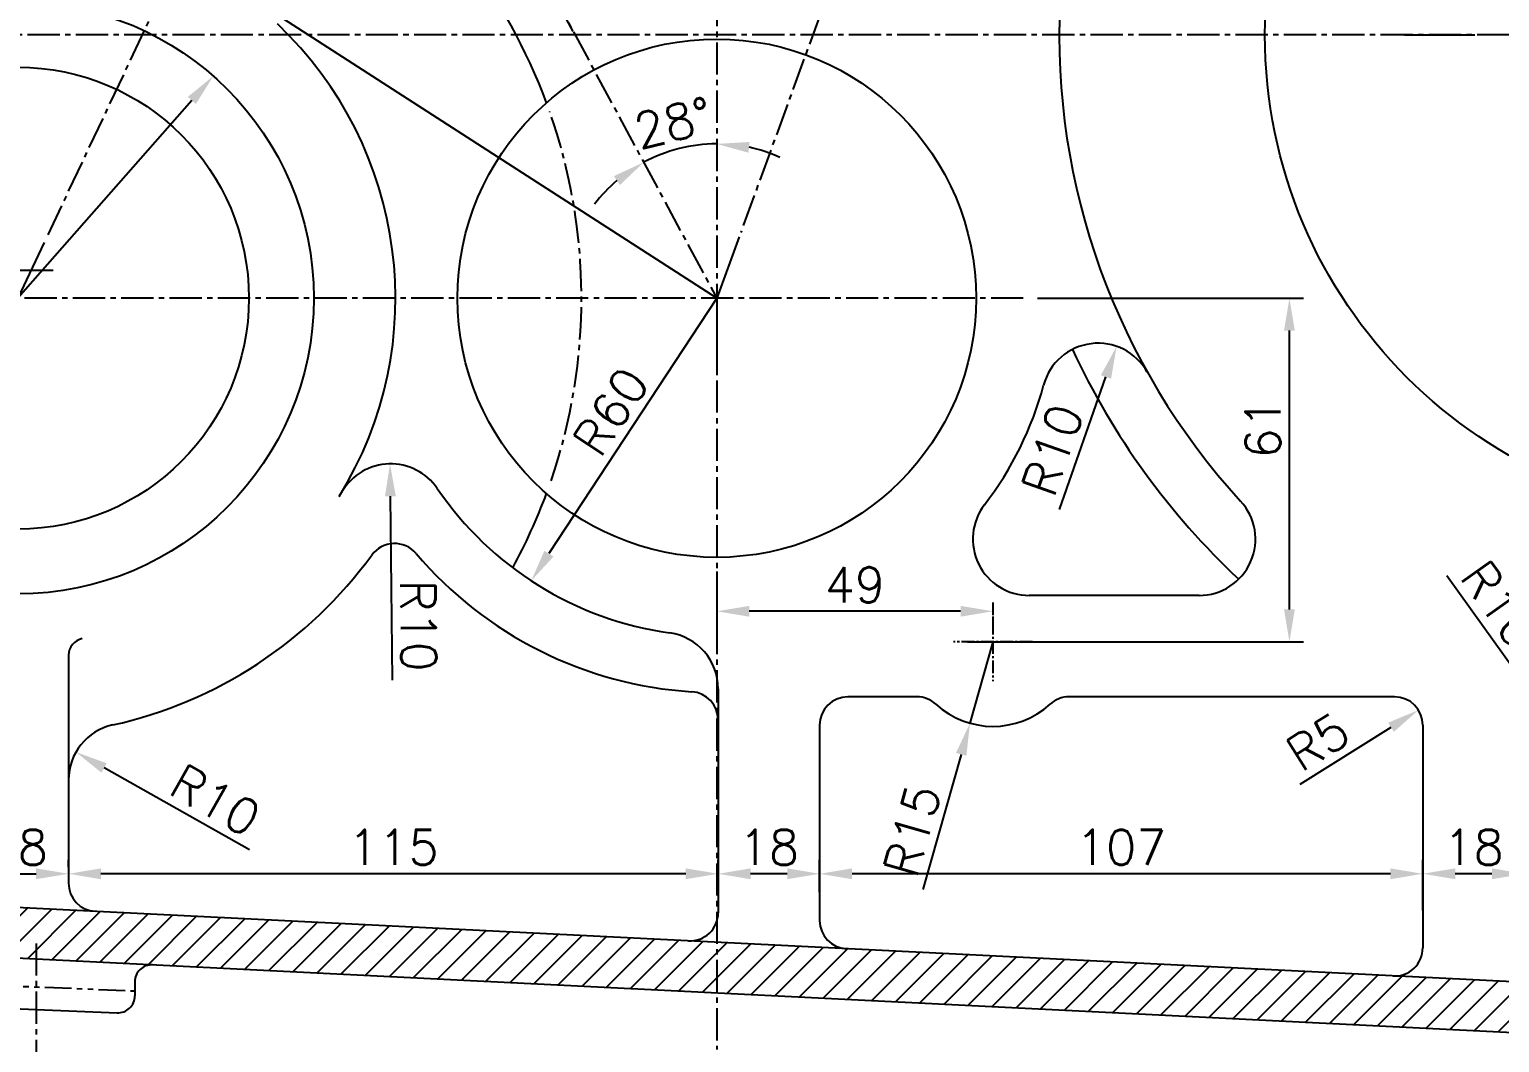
# Model space of a CAD drawing. Header units: millimetres. Extents: x -3508 to 12243, y -3609 to 4092.
# Drawn here: x 4080.6 to 4341.4, y 2613.8 to 2793.7 of the extents above; entities that cross this region are included whole.
import ezdxf

# ---------------------------------------------------------------- set-up
doc = ezdxf.new("R2010")
doc.units = ezdxf.units.MM
doc.header["$LTSCALE"] = 0.3
doc.header["$PDSIZE"] = -50
doc.linetypes.add('CENTER2', pattern=[28.575, 19.05, -3.175, 3.175, -3.175])
doc.linetypes.add('PHANTOM2', pattern=[31.75, 15.875, -3.175, 3.175, -3.175, 3.175, -3.175])
for name, color, linetype in [('center', 1, 'CENTER2'), ('CHAIN ...', 8, 'PHANTOM2'), ('hatch', 6, 'Continuous')]:
    doc.layers.add(name, color=color, linetype=linetype)
doc.styles.add('rs', font='romans.shx')
doc.dimstyles.new('sarab', dxfattribs={"dimscale": 3, "dimtxt": 2.5, "dimasz": 2.3, "dimexe": 1, "dimexo": 1, "dimtad": 1, "dimdec": 3, "dimdsep": 46, "dimtxsty": 'rs', "dimcen": 0, "dimclrd": 1, "dimclre": 1, "dimclrt": 7, "dimadec": 3, "dimazin": 2, "dimtfac": 1, "dimtdec": 3, "dimtmove": 0, "dimatfit": 3, "dimfxl": 0, "dimarcsym": 0})

# ---------------------------------------------------------------- blocks, each defined once
blk = doc.blocks.new('*D432')
at = {"color": 1, "lineweight": -2, "transparency": 16777216}
for p, q in [((3956.52, 2748.45), (3956.52, 2580.63)), ((4565.77, 2628.7), (4565.77, 2580.63)), ((4560.02, 2583.13), (3962.27, 2583.13))]:
    blk.add_line(p, q, dxfattribs=at)
at = {"color": 1, "transparency": 16777216}
for points in [[(3962.27, 2584.09), (3962.27, 2582.17), (3956.52, 2583.13)], [(4560.02, 2584.09), (4560.02, 2582.17), (4565.77, 2583.13)]]:
    blk.add_solid(points, dxfattribs=at)
at = {"layer": 'Defpoints', "color": 0, "transparency": 16777216}
for p in [(3956.52, 2750.95), (4565.77, 2631.2), (3956.52, 2583.13)]:
    blk.add_point(p, dxfattribs=at)
at = {"color": 7, "transparency": 16777216, "insert": (4261.15, 2589.45), "char_height": 6.25, "attachment_point": 5, "style": 'rs'}
blk.add_mtext('(609)', dxfattribs=at)
blk = doc.blocks.new('*D434')
at = {"color": 1, "lineweight": -2, "transparency": 16777216}
for p, q in [((4327.77, 2637.29), (4327.77, 2646.28)), ((4340.02, 2643.78), (4333.52, 2643.78))]:
    blk.add_line(p, q, dxfattribs=at)
at = {"color": 1, "transparency": 16777216}
for points in [[(4333.52, 2644.74), (4333.52, 2642.82), (4327.77, 2643.78)], [(4340.02, 2644.74), (4340.02, 2642.82), (4345.77, 2643.78)]]:
    blk.add_solid(points, dxfattribs=at)
at = {"layer": 'Defpoints', "color": 0, "transparency": 16777216}
for p in [(4327.77, 2643.78), (4345.77, 2643.78), (4327.77, 2634.79)]:
    blk.add_point(p, dxfattribs=at)
at = {"color": 7, "transparency": 16777216, "insert": (4336.77, 2648.47), "char_height": 6.25, "attachment_point": 5, "style": 'rs'}
blk.add_mtext('18', dxfattribs=at)
blk = doc.blocks.new('*D435')
at = {"color": 1, "lineweight": -2, "transparency": 16777216}
for p, q in [((4220.77, 2640.51), (4220.77, 2646.28)), ((4322.02, 2643.78), (4226.52, 2643.78))]:
    blk.add_line(p, q, dxfattribs=at)
at = {"color": 1, "transparency": 16777216}
for points in [[(4226.52, 2644.74), (4226.52, 2642.82), (4220.77, 2643.78)], [(4322.02, 2644.74), (4322.02, 2642.82), (4327.77, 2643.78)]]:
    blk.add_solid(points, dxfattribs=at)
at = {"layer": 'Defpoints', "color": 0, "transparency": 16777216}
for p in [(4220.77, 2643.78), (4327.77, 2643.78), (4220.77, 2638.01)]:
    blk.add_point(p, dxfattribs=at)
at = {"color": 7, "transparency": 16777216, "insert": (4274.27, 2648.47), "char_height": 6.25, "attachment_point": 5, "style": 'rs'}
blk.add_mtext('107', dxfattribs=at)
blk = doc.blocks.new('*D436')
at = {"color": 1, "lineweight": -2, "transparency": 16777216}
for p, q in [((4202.77, 2641.44), (4202.77, 2646.28)), ((4215.02, 2643.78), (4208.52, 2643.78))]:
    blk.add_line(p, q, dxfattribs=at)
at = {"color": 1, "transparency": 16777216}
for points in [[(4208.52, 2644.74), (4208.52, 2642.82), (4202.77, 2643.78)], [(4215.02, 2644.74), (4215.02, 2642.82), (4220.77, 2643.78)]]:
    blk.add_solid(points, dxfattribs=at)
at = {"layer": 'Defpoints', "color": 0, "transparency": 16777216}
for p in [(4202.77, 2643.78), (4220.77, 2643.78), (4202.77, 2638.94)]:
    blk.add_point(p, dxfattribs=at)
at = {"color": 7, "transparency": 16777216, "insert": (4211.77, 2648.47), "char_height": 6.25, "attachment_point": 5, "style": 'rs'}
blk.add_mtext('18', dxfattribs=at)
blk = doc.blocks.new('*D437')
at = {"color": 1, "lineweight": -2, "transparency": 16777216}
for p, q in [((4087.52, 2644.93), (4087.52, 2646.28)), ((4197.02, 2643.78), (4093.27, 2643.78))]:
    blk.add_line(p, q, dxfattribs=at)
at = {"color": 1, "transparency": 16777216}
for points in [[(4093.27, 2644.74), (4093.27, 2642.82), (4087.52, 2643.78)], [(4197.02, 2644.74), (4197.02, 2642.82), (4202.77, 2643.78)]]:
    blk.add_solid(points, dxfattribs=at)
at = {"layer": 'Defpoints', "color": 0, "transparency": 16777216}
for p in [(4087.52, 2643.78), (4087.52, 2642.43), (4202.77, 2643.78)]:
    blk.add_point(p, dxfattribs=at)
at = {"color": 7, "transparency": 16777216, "insert": (4145.15, 2648.47), "char_height": 6.25, "attachment_point": 5, "style": 'rs'}
blk.add_mtext('115', dxfattribs=at)
blk = doc.blocks.new('*D799')
at = {"color": 1, "lineweight": -2, "transparency": 16777216}
blk.add_line((4202.52, 2745.95), (4172.75, 2700.6), dxfattribs=at)
at = {"color": 1, "transparency": 16777216}
blk.add_solid([(4171.95, 2701.12), (4173.55, 2700.07), (4169.6, 2695.79)], dxfattribs=at)
at = {"layer": 'Defpoints', "color": 0, "transparency": 16777216}
for p in [(4202.52, 2745.95), (4169.6, 2695.79)]:
    blk.add_point(p, dxfattribs=at)
at = {"color": 7, "transparency": 16777216, "insert": (4183.72, 2725.84), "char_height": 6.25, "attachment_point": 5, "rotation": 56.7187, "style": 'rs'}
blk.add_mtext('R60', dxfattribs=at)
blk = doc.blocks.new('*D800')
at = {"color": 1, "lineweight": -2, "transparency": 16777216}
for p, q in [((4251.52, 2684.95), (4247.44, 2670.51)), ((4245.88, 2664.98), (4239.1, 2640.97))]:
    blk.add_line(p, q, dxfattribs=at)
at = {"color": 1, "transparency": 16777216}
blk.add_solid([(4244.96, 2665.24), (4246.8, 2664.72), (4247.44, 2670.51)], dxfattribs=at)
at = {"layer": 'Defpoints', "color": 0, "transparency": 16777216}
for p in [(4251.52, 2684.95), (4247.44, 2670.51)]:
    blk.add_point(p, dxfattribs=at)
at = {"color": 7, "transparency": 16777216, "insert": (4237.2, 2651.48), "char_height": 6.25, "attachment_point": 5, "rotation": 74.223, "style": 'rs'}
blk.add_mtext('R15', dxfattribs=at)
blk = doc.blocks.new('*D802')
at = {"color": 1, "lineweight": -2, "transparency": 16777216}
for p, q in [((4207.88, 2809.85), (4205.38, 2814.5)), ((4201.5, 2809.58), (4180.8, 2798.44)), ((4177.06, 2793.27), (4174.56, 2797.92))]:
    blk.add_line(p, q, dxfattribs=at)
at = {"color": 1, "transparency": 16777216}
for points in [[(4201.04, 2810.42), (4201.95, 2808.73), (4206.56, 2812.3)], [(4180.35, 2799.29), (4181.26, 2797.6), (4175.74, 2795.72)]]:
    blk.add_solid(points, dxfattribs=at)
at = {"layer": 'Defpoints', "color": 0, "transparency": 16777216}
for p in [(4209.07, 2807.65), (4175.74, 2795.72), (4178.24, 2791.07)]:
    blk.add_point(p, dxfattribs=at)
at = {"color": 7, "transparency": 16777216, "insert": (4193.43, 2810.56), "char_height": 6.25, "attachment_point": 5, "rotation": 28.2841, "style": 'rs'}
blk.add_mtext('35', dxfattribs=at)
blk = doc.blocks.new('*D803')
at = {"color": 1, "lineweight": -2, "transparency": 16777216}
for start, end in [(90, 118.2841), (65.8898, 77.9449), (130.3391, 142.3942)]:
    blk.add_arc((4202.52, 2745.95), 27.38, start, end, dxfattribs=at)
at = {"color": 1, "transparency": 16777216}
for points in [[(4208.14, 2771.77), (4208.34, 2773.68), (4202.52, 2773.33)], [(4184.26, 2767.61), (4185.34, 2766.03), (4189.55, 2770.06)]]:
    blk.add_solid(points, dxfattribs=at)
at = {"layer": 'Defpoints', "color": 0, "transparency": 16777216}
for p in [(4136.47, 2868.7), (4202.52, 2799.93), (4193.67, 2771.86), (4202.52, 2745.95), (4202.52, 2612.58)]:
    blk.add_point(p, dxfattribs=at)
at = {"color": 7, "transparency": 16777216, "insert": (4194.81, 2777.07), "char_height": 6.25, "attachment_point": 5, "rotation": 13.9119, "style": 'rs'}
blk.add_mtext('28%%D', dxfattribs=at)
blk = doc.blocks.new('*D498')
at = {"color": 1, "lineweight": -2, "transparency": 16777216}
blk.add_line((4109.4, 2781.05), (4047.64, 2710.85), dxfattribs=at)
at = {"color": 1, "transparency": 16777216}
for points in [[(4108.68, 2781.68), (4110.12, 2780.42), (4113.2, 2785.37)], [(4046.92, 2711.48), (4048.36, 2710.21), (4043.85, 2706.53)]]:
    blk.add_solid(points, dxfattribs=at)
at = {"layer": 'Defpoints', "color": 0, "transparency": 16777216}
for p in [(4113.2, 2785.37), (4043.85, 2706.53)]:
    blk.add_point(p, dxfattribs=at)
at = {"color": 7, "transparency": 16777216, "insert": (4059.29, 2731.18), "char_height": 6.25, "attachment_point": 5, "rotation": 48.6619, "style": 'rs'}
blk.add_mtext('∅105', dxfattribs=at)
blk = doc.blocks.new('*D504')
at = {"color": 1, "lineweight": -2, "transparency": 16777216}
for p, q in [((4075.27, 2643.78), (4081.77, 2643.78)), ((4069.52, 2641.36), (4069.52, 2641.28))]:
    blk.add_line(p, q, dxfattribs=at)
at = {"color": 1, "transparency": 16777216}
for points in [[(4075.27, 2644.74), (4075.27, 2642.82), (4069.52, 2643.78)], [(4081.77, 2644.74), (4081.77, 2642.82), (4087.52, 2643.78)]]:
    blk.add_solid(points, dxfattribs=at)
at = {"layer": 'Defpoints', "color": 0, "transparency": 16777216}
for p in [(4069.52, 2643.86), (4087.52, 2643.78), (4087.52, 2643.78)]:
    blk.add_point(p, dxfattribs=at)
at = {"color": 7, "transparency": 16777216, "insert": (4078.52, 2648.47), "char_height": 6.25, "attachment_point": 5, "style": 'rs'}
blk.add_mtext('18', dxfattribs=at)
blk = doc.blocks.new('*D571')
at = {"color": 1, "lineweight": -2, "transparency": 16777216}
blk.add_line((4202.52, 2745.95), (4014.93, 2866.99), dxfattribs=at)
at = {"color": 1, "transparency": 16777216}
blk.add_solid([(4015.45, 2867.79), (4014.41, 2866.18), (4010.1, 2870.1)], dxfattribs=at)
at = {"layer": 'Defpoints', "color": 0, "transparency": 16777216}
for p in [(4010.1, 2870.1), (4202.52, 2745.95)]:
    blk.add_point(p, dxfattribs=at)
at = {"color": 7, "transparency": 16777216, "insert": (4049.02, 2850.57), "char_height": 6.25, "attachment_point": 5, "rotation": 327.1692, "style": 'rs'}
blk.add_mtext('R229', dxfattribs=at)
blk = doc.blocks.new('*D600')
at = {"color": 1, "lineweight": -2, "transparency": 16777216}
for p, q in [((4332.05, 2696.71), (4346.59, 2676.44)), ((4355.77, 2663.64), (4349.94, 2671.76))]:
    blk.add_line(p, q, dxfattribs=at)
at = {"color": 1, "transparency": 16777216}
blk.add_solid([(4347.37, 2677), (4345.81, 2675.88), (4349.94, 2671.76)], dxfattribs=at)
at = {"layer": 'Defpoints', "color": 0, "transparency": 16777216}
for p in [(4349.94, 2671.76), (4355.77, 2663.64)]:
    blk.add_point(p, dxfattribs=at)
at = {"color": 7, "transparency": 16777216, "insert": (4341.45, 2691.64), "char_height": 6.25, "attachment_point": 5, "rotation": 305.6528, "style": 'rs'}
blk.add_mtext('R10', dxfattribs=at)
blk = doc.blocks.new('*D601')
at = {"color": 1, "lineweight": -2, "transparency": 16777216}
blk.add_line((4306.04, 2659.71), (4322.14, 2669.79), dxfattribs=at)
at = {"color": 1, "transparency": 16777216}
blk.add_solid([(4321.63, 2670.6), (4322.64, 2668.98), (4327.01, 2672.84)], dxfattribs=at)
at = {"layer": 'Defpoints', "color": 0, "transparency": 16777216}
for p in [(4327.01, 2672.84), (4322.77, 2670.19)]:
    blk.add_point(p, dxfattribs=at)
at = {"color": 7, "transparency": 16777216, "insert": (4309.16, 2667.2), "char_height": 6.25, "attachment_point": 5, "rotation": 32.0417, "style": 'rs'}
blk.add_mtext('R5', dxfattribs=at)
blk = doc.blocks.new('*D602')
at = {"color": 1, "lineweight": -2, "transparency": 16777216}
blk.add_line((4263.35, 2708.41), (4271.57, 2731.96), dxfattribs=at)
at = {"color": 1, "transparency": 16777216}
blk.add_solid([(4270.66, 2732.28), (4272.47, 2731.65), (4273.46, 2737.39)], dxfattribs=at)
at = {"layer": 'Defpoints', "color": 0, "transparency": 16777216}
for p in [(4273.46, 2737.39), (4270.17, 2727.95)]:
    blk.add_point(p, dxfattribs=at)
at = {"color": 7, "transparency": 16777216, "insert": (4262.08, 2719.02), "char_height": 6.25, "attachment_point": 5, "rotation": 70.756, "style": 'rs'}
blk.add_mtext('R10', dxfattribs=at)
blk = doc.blocks.new('*D603')
at = {"color": 1, "lineweight": -2, "transparency": 16777216}
for p, q in [((4202.52, 2697.45), (4202.52, 2687.87)), ((4245.77, 2690.37), (4208.27, 2690.37)), ((4251.52, 2689.45), (4251.52, 2687.87))]:
    blk.add_line(p, q, dxfattribs=at)
at = {"color": 1, "transparency": 16777216}
for points in [[(4208.27, 2691.33), (4208.27, 2689.41), (4202.52, 2690.37)], [(4245.77, 2691.33), (4245.77, 2689.41), (4251.52, 2690.37)]]:
    blk.add_solid(points, dxfattribs=at)
at = {"layer": 'Defpoints', "color": 0, "transparency": 16777216}
for p in [(4202.52, 2699.95), (4251.52, 2691.95), (4202.52, 2690.37)]:
    blk.add_point(p, dxfattribs=at)
at = {"color": 7, "transparency": 16777216, "insert": (4227.02, 2695.06), "char_height": 6.25, "attachment_point": 5, "style": 'rs'}
blk.add_mtext('49', dxfattribs=at)
blk = doc.blocks.new('*D604')
at = {"color": 1, "lineweight": -2, "transparency": 16777216}
for p, q in [((4259.39, 2745.95), (4306.61, 2745.95)), ((4304.11, 2690.7), (4304.11, 2740.2)), ((4247.02, 2684.95), (4306.61, 2684.95))]:
    blk.add_line(p, q, dxfattribs=at)
at = {"color": 1, "transparency": 16777216}
for points in [[(4303.15, 2740.2), (4305.07, 2740.2), (4304.11, 2745.95)], [(4303.15, 2690.7), (4305.07, 2690.7), (4304.11, 2684.95)]]:
    blk.add_solid(points, dxfattribs=at)
at = {"layer": 'Defpoints', "color": 0, "transparency": 16777216}
for p in [(4256.89, 2745.95), (4304.11, 2745.95), (4244.52, 2684.95)]:
    blk.add_point(p, dxfattribs=at)
at = {"color": 7, "transparency": 16777216, "insert": (4299.42, 2722.84), "char_height": 6.25, "attachment_point": 5, "rotation": 90, "style": 'rs'}
blk.add_mtext('61', dxfattribs=at)
blk = doc.blocks.new('*D624')
at = {"color": 1, "lineweight": -2, "transparency": 16777216}
blk.add_line((4024.54, 2763.8), (4031.97, 2786.26), dxfattribs=at)
for start, end in [(161.7028, 167.5), (173.2972, 174.2028)]:
    blk.add_arc((4078.52, 2745.95), 56.85, start, end, dxfattribs=at)
at = {"color": 1, "transparency": 16777216}
for points in [[(4021.11, 2752.74), (4023, 2752.42), (4023.02, 2758.25)], [(4022.92, 2751.64), (4021, 2751.74), (4021.67, 2745.95)]]:
    blk.add_solid(points, dxfattribs=at)
at = {"layer": 'Defpoints', "color": 0, "transparency": 16777216}
for p in [(3997.31, 2763.95), (4021.82, 2750.08), (3995.34, 2745.95), (4078.52, 2745.95), (4256.89, 2745.95)]:
    blk.add_point(p, dxfattribs=at)
at = {"color": 7, "transparency": 16777216, "insert": (4023.81, 2776.5), "char_height": 6.25, "attachment_point": 5, "rotation": 71.7028, "style": 'rs'}
blk.add_mtext('12.5°', dxfattribs=at)
blk = doc.blocks.new('*D408')
at = {"color": 1, "lineweight": -2, "transparency": 16777216}
blk.add_line((4145, 2678.16), (4144.62, 2710.79), dxfattribs=at)
at = {"color": 1, "transparency": 16777216}
blk.add_solid([(4145.58, 2710.8), (4143.66, 2710.78), (4144.55, 2716.54)], dxfattribs=at)
at = {"layer": 'Defpoints', "color": 0, "transparency": 16777216}
for p in [(4144.55, 2716.54), (4144.67, 2706.54)]:
    blk.add_point(p, dxfattribs=at)
at = {"color": 7, "transparency": 16777216, "insert": (4149.58, 2687.81), "char_height": 6.25, "attachment_point": 5, "rotation": 270.6641, "style": 'rs'}
blk.add_mtext('R10', dxfattribs=at)
blk = doc.blocks.new('*D409')
at = {"color": 1, "lineweight": -2, "transparency": 16777216}
blk.add_line((4119.63, 2648.04), (4093.82, 2662.57), dxfattribs=at)
at = {"color": 1, "transparency": 16777216}
blk.add_solid([(4094.29, 2663.4), (4093.35, 2661.73), (4088.81, 2665.39)], dxfattribs=at)
at = {"layer": 'Defpoints', "color": 0, "transparency": 16777216}
for p in [(4088.81, 2665.39), (4097.52, 2660.48)]:
    blk.add_point(p, dxfattribs=at)
at = {"color": 7, "transparency": 16777216, "insert": (4113.56, 2656.83), "char_height": 6.25, "attachment_point": 5, "rotation": 330.6293, "style": 'rs'}
blk.add_mtext('R10', dxfattribs=at)

msp = doc.modelspace()

# ---------------------------------------------------------------- hatches: boundary and pattern name
at = {"layer": 'hatch'}
h = msp.add_hatch(dxfattribs=at)
h.set_pattern_fill('ANSI31', color=256, style=0)
h.set_pattern_definition([(45, (42.287, 3000.05), (-2.245064, 2.245064), [])])
h.paths.add_polyline_path([(4078.5215, 2628.7966), (4078.5215, 2637.8078), (3980.9962, 2642.6708, -0.39969488), (3965.793, 2658.651), (3965.793, 2758.7792), (3968.1012, 2792.6982), (3959.0396, 2792.6982), (3956.793, 2759.0838), (3956.793, 2658.651, 0.39969488), (3980.548, 2633.682)])
h.paths.add_polyline_path([(4202.5215, 2622.6134), (4202.5215, 2631.6246), (4078.5215, 2637.8078), (4078.5215, 2628.7966)])
h.paths.add_polyline_path([(4202.5215, 2631.6246), (4202.5215, 2622.6134), (4376.8568, 2613.9203, 0.01245641), (4385.7715, 2613.6982), (4385.7715, 2622.6982, -0.01245641), (4377.3051, 2622.9091)])
h.paths.add_polyline_path([(4564.7715, 2792.6982), (4555.7715, 2792.6982, -0.41421356), (4385.7715, 2622.6982), (4385.7715, 2613.6982, 0.41421356)])

# ---------------------------------------------------------------- linework, layer by layer
at = {"color": 1}
for p, q in [((4324.521, 2792.6982), (4337.021, 2792.6982)), ((4072.2715, 2750.9482), (4084.7715, 2750.9482))]:
    msp.add_line(p, q, dxfattribs=at)
at = {"color": 60}
for p, q in [((4206.5006, 2756.8612), (4202.5215, 2745.9482)), ((4083.1931, 2755.8437), (4078.5215, 2745.9482)), ((4202.5215, 2745.9482), (4202.5215, 2733.0233))]:
    msp.add_line(p, q, dxfattribs=at)
for p, q in [((4288.0787, 2693.1864), (4257.9419, 2693.1864)), ((4087.5215, 2682.5743), (4087.5215, 2642.1159)), ((4202.7715, 2676.6305), (4202.7715, 2636.8677)), ((4238.0274, 2675.1864), (4225.7715, 2675.1864)), ((4322.7715, 2675.1864), (4265.0155, 2675.1864)), ((4220.7715, 2670.1864), (4220.7715, 2635.4715)), ((4327.7715, 2670.1864), (4327.7715, 2630.6346)), ((4377.3051, 2622.9091), (3980.9962, 2642.6708)), ((4376.8568, 2613.9203), (3980.548, 2633.682)), ((4099.2715, 2624.8648), (4099.2715, 2622.1092)), ((4073.134, 2620.059), (4096.1481, 2619.1117))]:
    msp.add_line(p, q)
for centre, radius in [((4385.7715, 2792.6982), 86), ((4078.5215, 2745.9482), 52.5), ((4202.5215, 2745.9482), 46), ((4078.5215, 2745.9482), 41)]:
    msp.add_circle(centre, radius)
for centre, radius, start, end in [((4385.7715, 2792.6982), 122.5, 131.978469, 222.497715), ((4078.5215, 2745.9482), 100, 20.29764, 20.29764), ((4078.5215, 2745.9482), 100, 20.29764, 54.836879), ((4078.5215, 2745.9482), 67, 328.277516, 46.587409), ((4270.1684, 2727.9511), 10, 29.252342, 165.10191), ((4385.7715, 2792.6982), 132.5, 204.927105, 226.822952), ((4202.5215, 2745.9482), 60, 322.346627, 345.10191), ((4144.6707, 2706.5364), 10, 34.265233, 149.213491), ((4202.5215, 2745.9482), 60, 214.265233, 261.993484), ((4078.5215, 2745.9482), 100, 331.409761, 339.70236), ((4288.0787, 2703.1864), 10, 270, 42.497715), ((4257.9419, 2703.1864), 10, 142.346627, 270), ((4145.3512, 2697.4038), 5, 40.335188, 144.005752), ((4078.5215, 2745.9482), 77.6, 282.526725, 324.005752), ((4202.5215, 2745.9482), 70, 220.335188, 266.368837), ((4192.7715, 2676.6305), 10, 0, 81.993484), ((4090.5215, 2682.5743), 3, 100.722152, 180), ((4197.7715, 2671.0987), 5, 0, 86.368837), ((4225.7715, 2670.1864), 5, 90, 180), ((4238.0274, 2670.1864), 5, 47.568994, 90), ((4251.5215, 2684.9482), 15, 227.568994, 312.431006), ((4265.0155, 2670.1864), 5, 90, 132.431006), ((4322.7715, 2670.1864), 5, 0, 90), ((4097.5215, 2660.4335), 10, 102.526725, 180), ((4092.5215, 2642.1159), 5, 180, 267.145348), ((4197.7715, 2636.8677), 5, 267.145348, 0), ((4225.7715, 2635.4715), 5, 180, 267.145348), ((4322.7715, 2630.6346), 5, 267.145348, 0), ((4102.2715, 2624.6086), 3, 87.145348, 180), ((4096.2715, 2622.1092), 3, 267.642983, 0)]:
    msp.add_arc(centre, radius, start, end)
at = {"layer": 'center'}
for p, q in [((4136.4715, 2868.6982), (4202.5215, 2745.9482)), ((4130.1798, 2855.3712), (4083.6623, 2756.8375)), ((4238.5388, 2844.7285), (4206.777, 2757.6191)), ((4202.5215, 2799.9269), (4202.5215, 2612.5768)), ((4574.5842, 2792.6982), (3942.2717, 2792.6982)), ((4256.8856, 2745.9482), (3995.3374, 2745.9482)), ((4081.7715, 2631.4325), (4081.7715, 2604.6071))]:
    msp.add_line(p, q, dxfattribs=at)
at = {"layer": 'center', "ltscale": 0.4}
for p, q in [((4251.5215, 2691.9482), (4251.5215, 2677.9482)), ((4258.5215, 2684.9482), (4244.5215, 2684.9482))]:
    msp.add_line(p, q, dxfattribs=at)
at = {"layer": 'center'}
msp.add_arc((4078.5215, 2745.9482), 100, 341.074636, 19.344383, dxfattribs=at)
at = {"layer": 'CHAIN ...'}
msp.add_line((4064.2715, 2624.4272), (4099.2715, 2622.9865), dxfattribs=at)

# ---------------------------------------------------------------- dimensions: what is measured, and where the dimension line sits
for center, mpoint, override, picture, middle in [((4202.5215, 2745.9482), (4010.0984, 2870.1028), {"dimscale": 2.5, "dimdec": 2, "dimadec": 2, "dimtdec": 2, "dimatfit": 0}, '*D571', (4046.4763, 2846.6311)), ((4270.1684, 2727.9511), (4273.4643, 2737.3924), {"dimscale": 2.5, "dimdec": 2, "dimadec": 2, "dimtdec": 2, "dimtmove": 1}, '*D602', (4266.5105, 2717.473)), ((4144.6707, 2706.5364), (4144.5548, 2716.5358), {"dimscale": 2.5, "dimdec": 2, "dimcen": 2.5, "dimadec": 2, "dimtdec": 2, "dimtmove": 1}, '*D408', (4144.8884, 2687.7572)), ((4322.7715, 2670.1864), (4327.0098, 2672.8391), {"dimscale": 2.5, "dimdec": 2, "dimadec": 2, "dimtdec": 2, "dimtmove": 1}, '*D601', (4311.6484, 2663.2247)), ((4097.5215, 2660.4821), (4088.8068, 2665.3867), {"dimscale": 2.5, "dimdec": 2, "dimcen": 2.5, "dimadec": 2, "dimtdec": 2, "dimtmove": 1}, '*D409', (4111.2646, 2652.7475))]:
    dim = msp.add_radius_dim(center=center, mpoint=mpoint, dimstyle='sarab', override=override)
    dim.commit()
    dim.dimension.update_dxf_attribs({"geometry": picture, "text_midpoint": middle, "dimtype": 164})
dim = msp.add_angular_dim_2l(base=(4193.6727, 2771.8581), line1=((4202.5215, 2799.9269), (4202.5215, 2612.5768)), line2=((4136.4715, 2868.6982), (4202.5215, 2745.9482)), text='28%%D', dimstyle='sarab', override={"dimscale": 2.5, "dimdec": 2, "dimadec": 2, "dimtdec": 2, "dimatfit": 0})
dim.commit()
dim.dimension.update_dxf_attribs({"geometry": '*D803', "text_midpoint": (4195.9387, 2772.5243), "dimtype": 162})
for base, p1, p2, angle, override, picture, middle, dimtype in [((4175.7406, 2795.7188), (4209.0656, 2807.6505), (4178.2442, 2791.066), 208.284052, {"dimscale": 2.5, "dimdec": 2, "dimadec": 2, "dimtdec": 2, "dimatfit": 0}, '*D802', (4195.6508, 2806.4322), 161), ((4304.107, 2745.9482), (4244.5215, 2684.9482), (4256.8856, 2745.9482), 90, {"dimscale": 2.5, "dimdec": 2, "dimadec": 2, "dimtdec": 2}, '*D604', (4304.107, 2722.8399), 160)]:
    dim = msp.add_linear_dim(base=base, p1=p1, p2=p2, angle=angle, dimstyle='sarab', override=override)
    dim.commit()
    dim.dimension.update_dxf_attribs({"geometry": picture, "text_midpoint": middle, "dimtype": dimtype})
dim = msp.add_angular_dim_2l(base=(4021.818, 2750.0791), line1=((4256.8856, 2745.9482), (3995.3374, 2745.9482)), line2=((4078.5215, 2745.9482), (3997.3092, 2763.9525)), dimstyle='sarab', override={"dimscale": 2.5, "dimdec": 2, "dimcen": 2.5, "dimadec": 2, "dimtdec": 2})
dim.commit()
dim.dimension.update_dxf_attribs({"geometry": '*D624', "text_midpoint": (4023.8057, 2776.501)})
dim = msp.add_diameter_dim_2p(p1=(4113.1978, 2785.3665), p2=(4043.8452, 2706.5299), dimstyle='sarab', override={"dimscale": 2.5, "dimdec": 2, "dimadec": 2, "dimtdec": 2, "dimatfit": 0})
dim.commit()
dim.dimension.update_dxf_attribs({"geometry": '*D498', "text_midpoint": (4062.8086, 2728.0866), "dimtype": 163})
dim = msp.add_linear_dim(base=(3956.5215, 2583.1273), p1=(4565.7715, 2631.1982), p2=(3956.5215, 2750.9482), angle=180, text='(609)', dimstyle='sarab', override={"dimscale": 2.5, "dimdec": 2, "dimadec": 2, "dimtdec": 2, "dimatfit": 0})
dim.commit()
dim.dimension.update_dxf_attribs({"geometry": '*D432', "text_midpoint": (4261.1465, 2589.4517)})
for center, mpoint, override, picture, middle in [((4202.5215, 2745.9482), (4169.5964, 2695.789), {"dimscale": 2.5, "dimdec": 2, "dimadec": 2, "dimtdec": 2, "dimatfit": 0}, '*D799', (4183.7179, 2725.8443)), ((4355.7715, 2663.6391), (4349.9428, 2671.7647), {"dimscale": 2.5, "dimdec": 2, "dimadec": 2, "dimtdec": 2}, '*D600', (4341.4541, 2691.6406)), ((4251.5215, 2684.9482), (4247.4431, 2670.5133), {"dimscale": 2.5, "dimdec": 2, "dimadec": 2, "dimtdec": 2, "dimatfit": 0}, '*D800', (4237.1957, 2651.4844))]:
    dim = msp.add_radius_dim(center=center, mpoint=mpoint, dimstyle='sarab', override=override)
    dim.commit()
    dim.dimension.update_dxf_attribs({"geometry": picture, "text_midpoint": middle})
for base, p1, p2, override, picture, middle in [((4202.5215, 2690.3681), (4251.5215, 2691.9482), (4202.5215, 2699.9482), {"dimscale": 2.5, "dimdec": 2, "dimadec": 2, "dimtdec": 2}, '*D603', (4227.0215, 2695.0556)), ((4087.5215, 2643.7819), (4069.5215, 2643.8594), (4087.5215, 2643.7819), {"dimscale": 2.5, "dimdec": 2, "dimadec": 2, "dimtdec": 2, "dimatfit": 0}, '*D504', (4078.5215, 2648.4694)), ((4202.7715, 2643.7819), (4220.7715, 2643.7819), (4202.7715, 2638.9369), {"dimscale": 2.5, "dimdec": 2, "dimadec": 2, "dimtdec": 2, "dimatfit": 0}, '*D436', (4211.7715, 2648.4694)), ((4220.7715, 2643.7819), (4327.7715, 2643.7819), (4220.7715, 2638.0081), {"dimscale": 2.5, "dimdec": 2, "dimadec": 2, "dimtdec": 2, "dimatfit": 0}, '*D435', (4274.2715, 2648.4694)), ((4327.7715, 2643.7819), (4345.7715, 2643.7819), (4327.7715, 2634.7906), {"dimscale": 2.5, "dimdec": 2, "dimadec": 2, "dimtdec": 2, "dimatfit": 0}, '*D434', (4336.7715, 2648.4694))]:
    dim = msp.add_linear_dim(base=base, p1=p1, p2=p2, dimstyle='sarab', override=override)
    dim.commit()
    dim.dimension.update_dxf_attribs({"geometry": picture, "text_midpoint": middle})
dim = msp.add_linear_dim(base=(4087.5215, 2643.7819), p1=(4202.7715, 2643.7819), p2=(4087.5215, 2642.428), text='115', dimstyle='sarab', override={"dimscale": 2.5, "dimdec": 2, "dimadec": 2, "dimtdec": 2, "dimatfit": 0})
dim.commit()
dim.dimension.update_dxf_attribs({"geometry": '*D437', "text_midpoint": (4145.1465, 2648.4694)})

doc.saveas('drawing.dxf')
